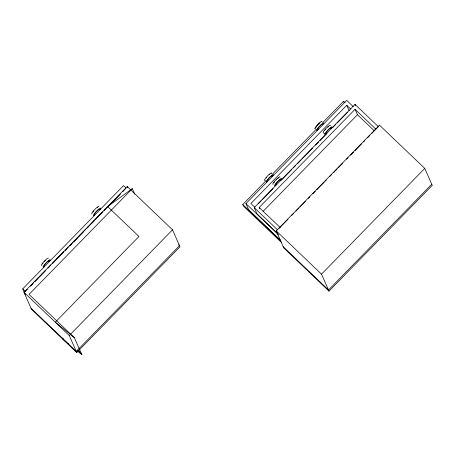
<?xml version="1.0" encoding="UTF-8"?>
<svg xmlns="http://www.w3.org/2000/svg" width="455" height="455" viewBox="0 0 455 455"><rect width="100%" height="100%" fill="white"/><g stroke="black" fill="none" stroke-linecap="round" stroke-linejoin="round"><path stroke-width="0.68" d="M42.457 264.065L42.622 263.724A3.526 0.574 -46.3 0 1 42.98 263.161M48.918 261.5L49.077 261.159A3.526 0.574 -46.3 0 0 47.348 261.955A3.526 0.574 -46.3 0 0 44.385 265.339L44.203 265.731A3.526 0.574 -46.3 0 0 44.636 265.908M93.013 212.104L93.036 212.058A3.526 0.574 -46.3 0 1 93.844 210.932M271.362 173.77L271.567 173.338A5.107 0.83 -46.3 0 0 269.064 174.498A5.107 0.83 -46.3 0 0 264.77 179.401L264.503 179.958A5.107 0.83 -46.3 0 0 265.129 180.22M272.05 176.369L272.215 176.028A3.526 0.574 -46.3 0 0 270.486 176.83A3.526 0.574 -46.3 0 0 267.523 180.214L267.335 180.601A3.526 0.574 -46.3 0 0 267.773 180.777M273.933 182.813L274.115 182.427A3.526 0.574 -46.3 0 1 274.456 181.909M323.431 123.953L323.698 123.39A5.107 0.83 -46.3 0 0 321.196 124.545A5.107 0.83 -46.3 0 0 316.902 129.447L316.635 130.011A5.107 0.83 -46.3 0 0 317.903 129.857M330.779 128.634L330.944 128.293A3.526 0.574 -46.3 0 0 329.215 129.089A3.526 0.574 -46.3 0 0 326.252 132.473L326.064 132.866A3.526 0.574 -46.3 0 0 326.497 133.042M25.218 294.453L22.75 288.851L123.527 185.617L126.075 188.051M23.984 292.298L127.224 186.55L172.519 229.809L180.004 246.786L76.764 352.534L31.475 309.275L23.984 292.298L69.279 335.562L76.764 352.534M30.195 286.206L33.653 282.663M34.643 281.651L45.511 270.515M47.985 267.984L50.949 264.946M52.433 263.428L63.797 251.786M65.281 250.267L68.244 247.23M69.729 245.711L85.54 229.513M87.514 227.489L102.836 211.797M104.809 209.778L120.126 194.086M122.6 191.555L123.589 190.543M25.338 291.325L27.323 289.295M30.786 285.746L32.766 283.715M35.245 281.179L38.214 278.136M39.204 277.118L45.147 271.032M48.122 267.989L49.606 266.465M52.575 263.422L55.055 260.886M56.539 259.361L63.967 251.757M65.452 250.233L66.447 249.221M69.416 246.172L71.89 243.635M73.875 241.611L77.339 238.056M78.328 237.044L83.282 231.97M86.751 228.421L88.731 226.391M91.205 223.854L94.179 220.811M95.664 219.287L101.607 213.202M104.081 210.665L105.571 209.141M108.517 206.126L111.936 202.617M113.403 201.116L120.251 194.103M123.186 191.1L125.142 189.092M134.748 194.205L132.297 188.649L29.057 294.402L74.353 337.661L81.843 354.638L77.862 351.414M69.279 335.562L172.519 229.809M281.69 242.68L243.522 206.223L242.771 204.523L266.107 180.624M272.556 174.009L316.248 129.26M322.703 122.651L343.553 101.294L345.078 102.75M280.718 240.445L248.657 209.818L245.916 203.595L346.693 100.362L353.308 106.68M350.828 109.177L346.75 105.287L250.887 203.482L254.965 207.372M277.834 233.756L256.967 213.827L254.22 207.599L355.002 104.371L378.412 126.729M258.224 203.84L261.187 200.803M262.671 199.284L273.046 188.654M281.446 180.055L291.826 169.425M293.304 167.906L295.284 165.882M297.752 163.351L301.21 159.807M302.2 158.795L312.579 148.165M315.542 145.128L318.506 142.091M319.99 140.572L326.411 133.992M332.838 127.411L335.801 124.374M337.286 122.856L347.66 112.226M259.731 208.691L259.196 207.486L355.059 109.291L375.955 129.248M263.07 211.393L357.454 114.717L355.059 109.291M276.231 230.89L379.47 125.142L424.765 168.401L432.25 185.378L329.01 291.126L283.721 247.867L276.231 230.89L321.526 274.155L329.01 291.126M279.074 228.393L288.009 219.236M291.484 215.676L293.475 213.645M295.955 211.103L298.935 208.049M299.925 207.031L305.385 201.44M308.365 198.386L309.855 196.861M312.835 193.813L315.315 191.265M316.805 189.741L324.25 182.114M325.245 181.096L326.241 180.078M329.716 176.523L331.701 174.487M333.686 172.451L337.161 168.89M338.15 167.878L342.621 163.299M346.591 159.233L348.081 157.703M350.566 155.161L353.541 152.112M355.031 150.588L361.486 143.973M363.471 141.943L364.466 140.925M367.441 137.871L369.926 135.328M371.911 133.298L378.367 126.683M321.526 274.155L424.765 168.401M431.75 184.247L328.516 289.994L283.22 246.735M132.297 188.649L107.664 206.587L138.968 236.486L55.294 322.203L74.353 337.661M62.278 338.042L63.359 338.918M77.367 350.282L81.343 353.507L77.651 349.986M62.779 339.174L66.009 341.796M67.63 343.11L68.705 343.986M357.454 114.717L374.272 130.778M324.944 134.225L323.198 132.559A5.107 0.83 -46.3 0 1 323.226 132.223L323.494 131.66A5.107 0.83 -46.3 0 1 327.788 126.757A5.107 0.83 -46.3 0 1 330.29 125.603M259.196 207.486L280.092 227.443M254.22 207.599L277.635 229.963M245.916 203.595L278.483 234.706M242.771 204.523L280.94 240.979M178.474 244.676L179.503 245.655L76.269 351.402L30.974 308.143M22.75 288.851L25.292 291.28M78.152 351.118L81.843 354.638M355.002 104.371L355.548 105.617M346.75 105.287L349.144 110.707M343.553 101.294L344.048 102.426M127.224 186.55L127.77 187.784M99.804 209.829A5.107 0.83 -46.3 0 0 100.293 209.078L100.561 208.515A5.107 0.83 -46.3 0 0 98.058 209.675A5.107 0.83 -46.3 0 0 93.764 214.578L93.497 215.135A5.107 0.83 -46.3 0 0 94.771 214.987M99.469 209.545A3.526 0.574 -46.3 0 0 97.74 210.341A3.526 0.574 -46.3 0 0 94.776 213.725L94.594 214.112A3.526 0.574 -46.3 0 0 94.72 214.407M98.82 206.854A5.107 0.83 -46.3 0 0 96.318 208.009A5.107 0.83 -46.3 0 0 92.024 212.912L91.756 213.475A5.107 0.83 -46.3 0 0 91.944 213.895M49.413 261.443A5.107 0.83 -46.3 0 0 49.908 260.692L50.175 260.135A5.107 0.83 -46.3 0 0 47.667 261.289A5.107 0.83 -46.3 0 0 43.379 266.192L43.111 266.755A5.107 0.83 -46.3 0 0 44.38 266.602M97.29 207.696A3.526 0.574 -46.3 0 1 97.597 207.582M41.553 265.515A5.107 0.83 -46.3 0 1 41.365 265.089L41.633 264.526A5.107 0.83 -46.3 0 1 45.472 260.044A5.107 0.83 -46.3 0 1 48.458 258.133M44.021 261.881A3.526 0.574 -46.3 0 1 45.295 260.579M322.606 124.414A3.526 0.574 -46.3 0 0 320.877 125.216A3.526 0.574 -46.3 0 0 317.914 128.6L317.726 128.987A3.526 0.574 -46.3 0 0 318.164 129.163M321.952 121.724A5.107 0.83 -46.3 0 0 319.45 122.884A5.107 0.83 -46.3 0 0 315.161 127.781L314.888 128.344A5.107 0.83 -46.3 0 0 315.52 128.6M315.963 127.554A3.526 0.574 -46.3 0 1 315.986 127.32M316.168 126.934A3.526 0.574 -46.3 0 1 319.984 122.856M272.551 176.318A5.107 0.83 -46.3 0 0 273.04 175.567L273.307 175.004A5.107 0.83 -46.3 0 0 270.805 176.165A5.107 0.83 -46.3 0 0 266.511 181.062L266.243 181.625A5.107 0.83 -46.3 0 0 267.517 181.477M266.118 178.03A3.526 0.574 -46.3 0 1 266.59 177.422M269.593 174.47A3.526 0.574 -46.3 0 1 270.037 174.185M331.274 128.577A5.107 0.83 -46.3 0 0 331.769 127.827L332.036 127.269A5.107 0.83 -46.3 0 0 329.534 128.424A5.107 0.83 -46.3 0 0 325.24 133.326L324.972 133.889A5.107 0.83 -46.3 0 0 327.037 133.11M280.889 180.191A5.107 0.83 -46.3 0 0 281.378 179.446L281.645 178.883A5.107 0.83 -46.3 0 0 279.142 180.038A5.107 0.83 -46.3 0 0 274.848 184.94L274.581 185.504A5.107 0.83 -46.3 0 0 275.849 185.35M280.553 179.907A3.526 0.574 -46.3 0 0 278.824 180.709A3.526 0.574 -46.3 0 0 275.861 184.093L275.673 184.48A3.526 0.574 -46.3 0 0 276.111 184.656M279.905 177.217A5.107 0.83 -46.3 0 0 277.396 178.377A5.107 0.83 -46.3 0 0 273.108 183.274L272.835 183.837A5.107 0.83 -46.3 0 0 273.023 184.264M276.122 179.964A3.526 0.574 -46.3 0 1 276.765 179.333M277.385 178.781A3.526 0.574 -46.3 0 1 277.931 178.349M278.375 178.064A3.526 0.574 -46.3 0 1 278.682 177.95M324.847 130.295A3.526 0.574 -46.3 0 1 325.882 129.015M327.771 127.161A3.526 0.574 -46.3 0 1 328.766 126.45"/></g></svg>
